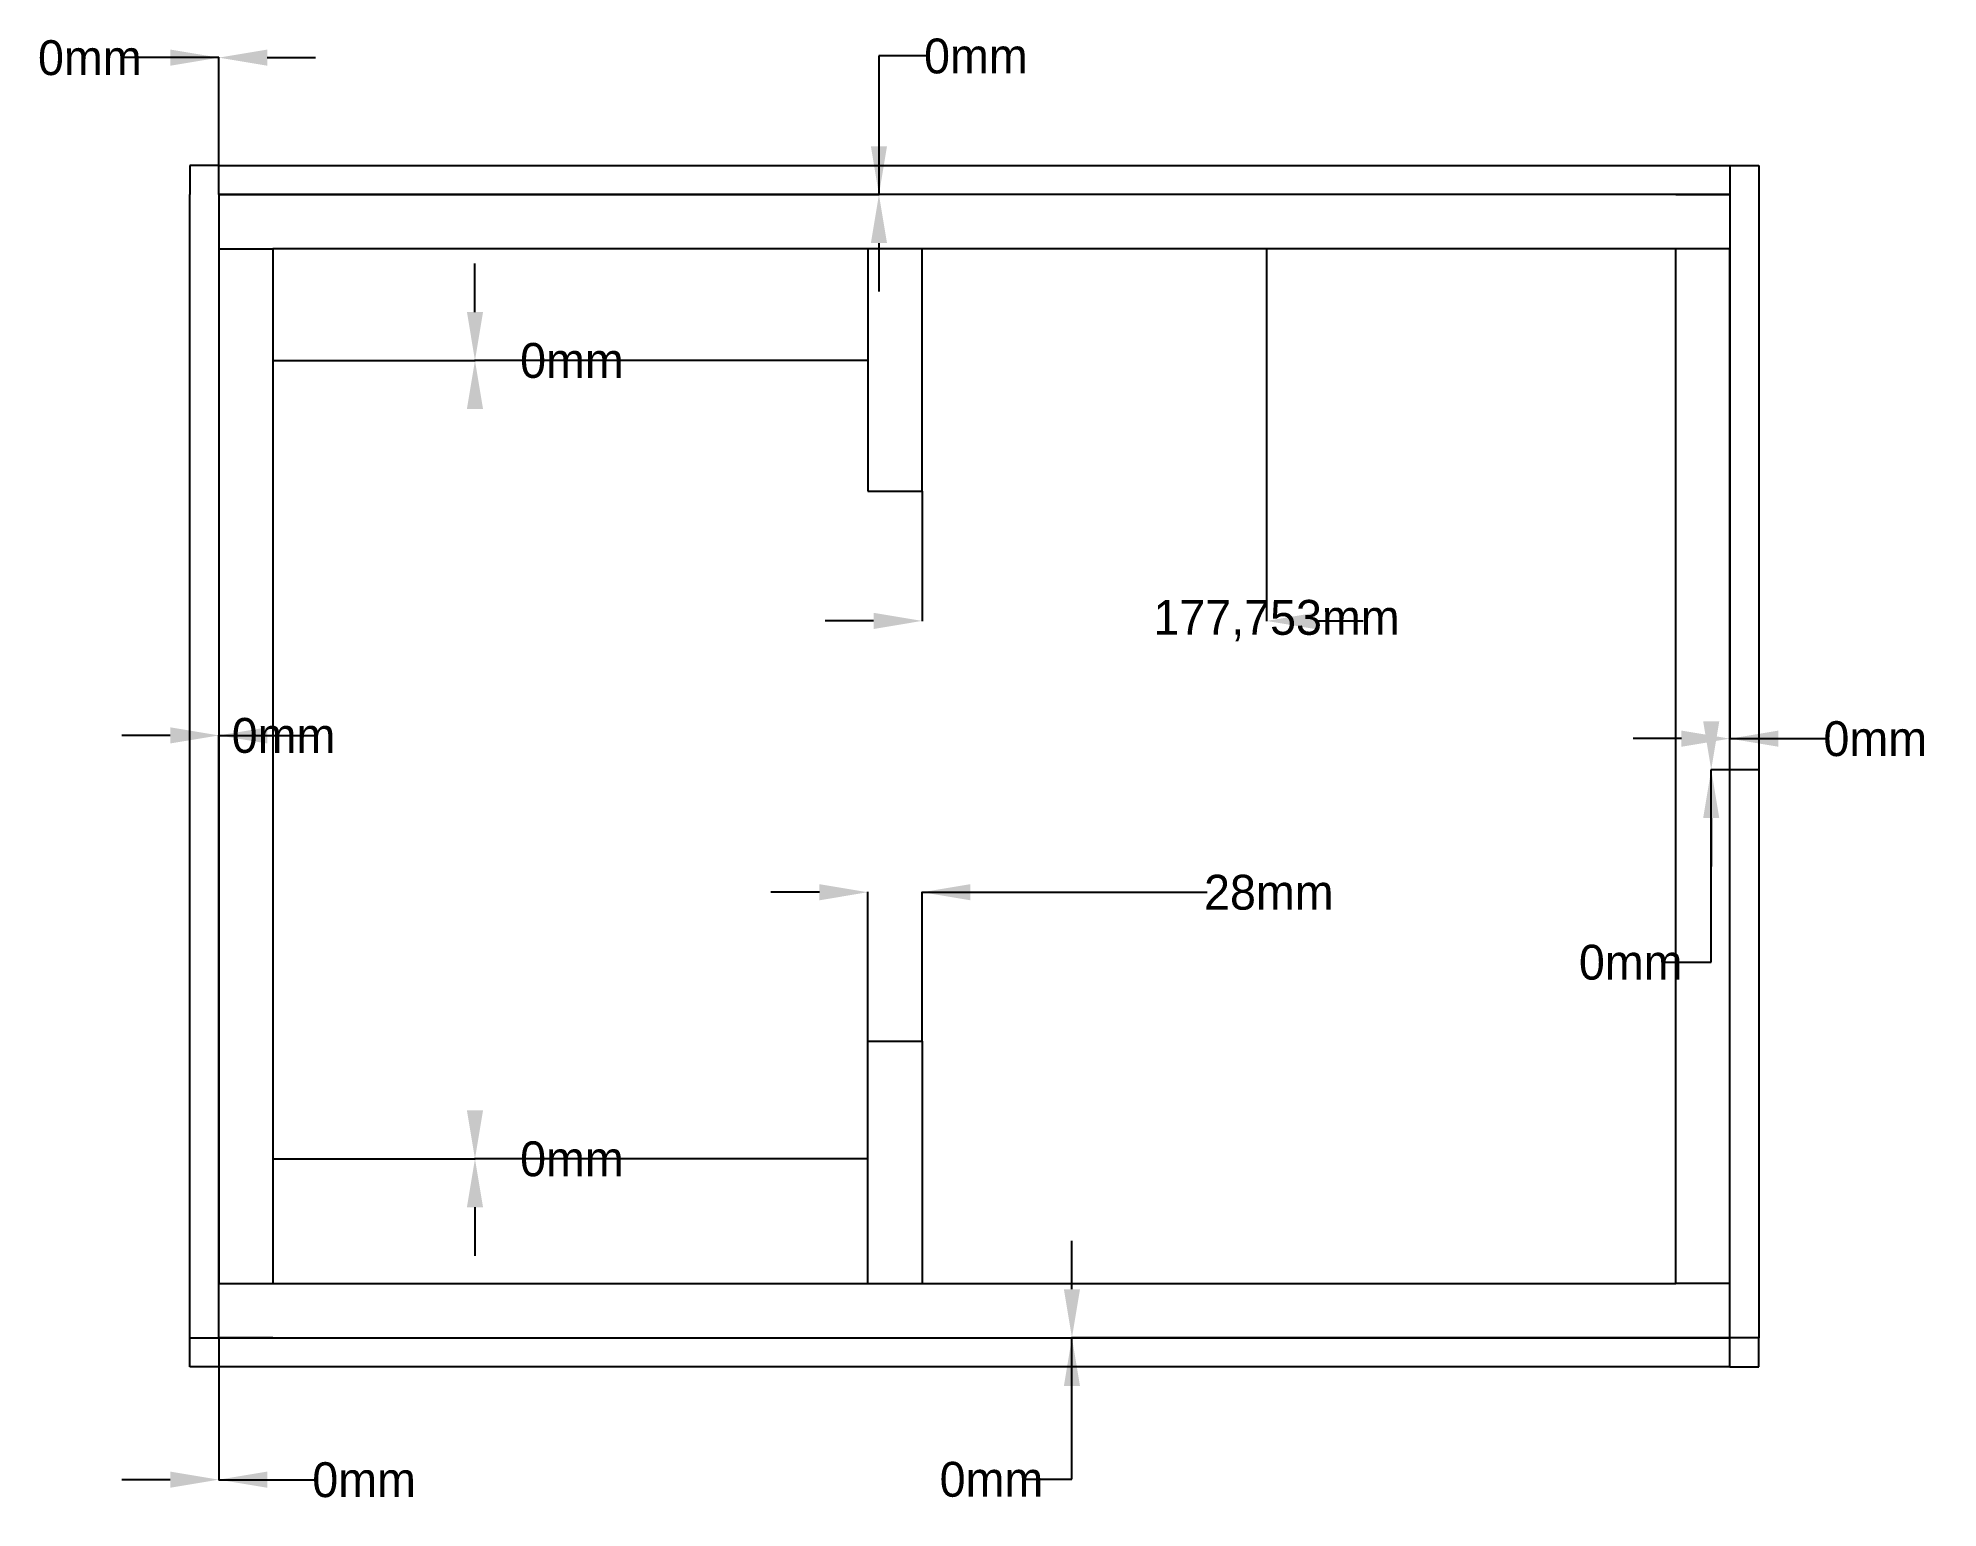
# Model space of a CAD drawing. Extents: x -78 to 902, y -73 to 686.
import ezdxf

# ---------------------------------------------------------------- set-up
doc = ezdxf.new("R2010")
doc.units = 0
doc.layers.get('0').update_dxf_attribs({"linetype": 'CONTINUOUS'})
doc.layers.get('DEFPOINTS').update_dxf_attribs({"linetype": 'CONTINUOUS'})
doc.styles.add('SPACECLAIM_ASME_CB', font='SpaceClaim ASME.ttf')
doc.dimstyles.new('SPACECLAIM_ASME_CB', dxfattribs={"dimtxt": 0.18, "dimasz": 0.18, "dimexe": 0.18, "dimexo": 0.0625, "dimgap": 0.09, "dimtad": 0, "dimtih": 1, "dimtoh": 1, "dimzin": 0, "dimcen": 0.09, "dimazin": 3, "dimtfac": 1, "dimtofl": 0, "dimtmove": 0, "dimatfit": 3})

# ---------------------------------------------------------------- blocks, each defined once
blk = doc.blocks.new('*D1')
at = {"color": 7}
for p, q in [((795, 619.94), (795, 324.03)), ((770, 324.21), (745, 324.21)), ((795, 0.06), (795, 324.39)), ((795, 324.21), (845, 324.21)), ((820, 324.21), (845, 324.21))]:
    blk.add_line(p, q, dxfattribs=at)
for points in [[(770, 320.04), (770, 328.37), (795, 324.21)], [(820, 328.37), (820, 320.04), (795, 324.21)]]:
    blk.add_solid(points, dxfattribs=at)
at = {"layer": 'DEFPOINTS', "color": 0}
for p in [(795, 620), (795, 324.21), (795, 0)]:
    blk.add_point(p, dxfattribs=at)
at = {"color": 7, "linetype": 'CONTINUOUS', "style": 'SPACECLAIM_ASME_CB'}
blk.add_text('0mm', height=18, dxfattribs=at).set_placement((843.29, 315.21))
blk = doc.blocks.new('*D2')
at = {"color": 7}
for p, q in [((15, 675.71), (-35, 675.71)), ((-10, 675.71), (-35, 675.71)), ((15, 605.06), (15, 675.89)), ((15, 620.06), (15, 675.89)), ((40, 675.71), (65, 675.71))]:
    blk.add_line(p, q, dxfattribs=at)
for points in [[(-10, 671.55), (-10, 679.88), (15, 675.71)], [(40, 679.88), (40, 671.55), (15, 675.71)]]:
    blk.add_solid(points, dxfattribs=at)
at = {"layer": 'DEFPOINTS', "color": 0}
for p in [(15, 675.71), (15, 620), (15, 605)]:
    blk.add_point(p, dxfattribs=at)
at = {"color": 7, "linetype": 'CONTINUOUS', "style": 'SPACECLAIM_ASME_CB'}
blk.add_text('0mm', height=18, dxfattribs=at).set_placement((-78.29, 666.71))
blk = doc.blocks.new('*D3')
at = {"color": 7}
for p, q in [((15, 14.94), (15, -58.45)), ((15, -0.06), (15, -58.45)), ((-10, -58.27), (-35, -58.27)), ((15, -58.27), (65, -58.27)), ((40, -58.27), (65, -58.27))]:
    blk.add_line(p, q, dxfattribs=at)
for points in [[(-10, -62.43), (-10, -54.1), (15, -58.27)], [(40, -54.1), (40, -62.43), (15, -58.27)]]:
    blk.add_solid(points, dxfattribs=at)
at = {"layer": 'DEFPOINTS', "color": 0}
for p in [(15, 15), (15, 0), (15, -58.27)]:
    blk.add_point(p, dxfattribs=at)
at = {"color": 7, "linetype": 'CONTINUOUS', "style": 'SPACECLAIM_ASME_CB'}
blk.add_text('0mm', height=18, dxfattribs=at).set_placement((63.29, -67.27))
blk = doc.blocks.new('*D4')
at = {"color": 7}
for p, q in [((809.94, 308.19), (785.16, 308.19)), ((794.94, 308.19), (785.16, 308.19)), ((785.34, 208.83), (785.34, 308.19)), ((785.34, 283.19), (785.34, 258.19)), ((760.34, 208.83), (785.34, 208.83))]:
    blk.add_line(p, q, dxfattribs=at)
for points in [[(781.17, 333.19), (789.5, 333.19), (785.34, 308.19)], [(789.5, 283.19), (781.17, 283.19), (785.34, 308.19)]]:
    blk.add_solid(points, dxfattribs=at)
at = {"layer": 'DEFPOINTS', "color": 0}
for p in [(785.34, 308.19), (795, 308.19), (810, 308.19)]:
    blk.add_point(p, dxfattribs=at)
at = {"color": 7, "linetype": 'CONTINUOUS', "style": 'SPACECLAIM_ASME_CB'}
blk.add_text('0mm', height=18, dxfattribs=at).set_placement((717.05, 199.83))
blk = doc.blocks.new('*D5')
at = {"color": 7}
for p, q in [((555.75, 576.94), (555.75, 384.8)), ((378, 451.94), (378, 384.8)), ((353, 384.98), (328, 384.98)), ((580.75, 384.98), (605.75, 384.98))]:
    blk.add_line(p, q, dxfattribs=at)
for points in [[(353, 380.81), (353, 389.15), (378, 384.98)], [(580.75, 389.15), (580.75, 380.81), (555.75, 384.98)]]:
    blk.add_solid(points, dxfattribs=at)
at = {"layer": 'DEFPOINTS', "color": 0}
for p in [(555.75, 577), (378, 452), (555.75, 384.98)]:
    blk.add_point(p, dxfattribs=at)
at = {"color": 7, "linetype": 'CONTINUOUS', "style": 'SPACECLAIM_ASME_CB'}
blk.add_text('177,753mm', height=18, dxfattribs=at).set_placement((497.41, 377.81))
blk = doc.blocks.new('*D6')
at = {"color": 7}
for p, q in [((325, 244.94), (300, 244.94)), ((350, 43.06), (350, 245.12)), ((378, 168.06), (378, 245.12)), ((378, 244.94), (525.25, 244.94)), ((403, 244.94), (428, 244.94))]:
    blk.add_line(p, q, dxfattribs=at)
for points in [[(325, 240.77), (325, 249.11), (350, 244.94)], [(403, 249.11), (403, 240.77), (378, 244.94)]]:
    blk.add_solid(points, dxfattribs=at)
at = {"layer": 'DEFPOINTS', "color": 0}
for p in [(378, 244.94), (378, 168), (350, 43)]:
    blk.add_point(p, dxfattribs=at)
at = {"color": 7, "linetype": 'CONTINUOUS', "style": 'SPACECLAIM_ASME_CB'}
blk.add_text('28mm', height=18, dxfattribs=at).set_placement((523.56, 235.94))
blk = doc.blocks.new('*D7')
at = {"color": 7}
for p, q in [((455.39, 40), (455.39, 65)), ((0.06, 15), (455.57, 15)), ((809.94, 15), (455.21, 15)), ((455.39, -58.07), (455.39, 15)), ((430.39, -58.07), (455.39, -58.07))]:
    blk.add_line(p, q, dxfattribs=at)
for points in [[(451.22, 40), (459.55, 40), (455.39, 15)], [(459.55, -10), (451.22, -10), (455.39, 15)]]:
    blk.add_solid(points, dxfattribs=at)
at = {"layer": 'DEFPOINTS', "color": 0}
for p in [(0, 15), (455.39, 15), (810, 15)]:
    blk.add_point(p, dxfattribs=at)
at = {"color": 7, "linetype": 'CONTINUOUS', "style": 'SPACECLAIM_ASME_CB'}
blk.add_text('0mm', height=18, dxfattribs=at).set_placement((387.1, -67.07))
blk = doc.blocks.new('*D8')
at = {"color": 7}
for p, q in [((380.76, 676.58), (355.76, 676.58)), ((355.76, 676.58), (355.76, 605)), ((15.06, 605), (355.94, 605)), ((794.94, 605), (355.58, 605)), ((355.76, 580), (355.76, 555))]:
    blk.add_line(p, q, dxfattribs=at)
for points in [[(351.6, 630), (359.93, 630), (355.76, 605)], [(359.93, 580), (351.6, 580), (355.76, 605)]]:
    blk.add_solid(points, dxfattribs=at)
at = {"layer": 'DEFPOINTS', "color": 0}
for p in [(15, 605), (355.76, 605), (795, 605)]:
    blk.add_point(p, dxfattribs=at)
at = {"color": 7, "linetype": 'CONTINUOUS', "style": 'SPACECLAIM_ASME_CB'}
blk.add_text('0mm', height=18, dxfattribs=at).set_placement((379.05, 667.58))
blk = doc.blocks.new('*D9')
at = {"color": 7}
for p, q in [((15, 576.94), (15, 325.7)), ((-10, 325.88), (-35, 325.88)), ((15, 43.06), (15, 326.06)), ((15, 325.88), (65, 325.88)), ((40, 325.88), (65, 325.88))]:
    blk.add_line(p, q, dxfattribs=at)
for points in [[(-10, 321.72), (-10, 330.05), (15, 325.88)], [(40, 330.05), (40, 321.72), (15, 325.88)]]:
    blk.add_solid(points, dxfattribs=at)
at = {"layer": 'DEFPOINTS', "color": 0}
for p in [(15, 577), (15, 325.88), (15, 43)]:
    blk.add_point(p, dxfattribs=at)
at = {"color": 7, "linetype": 'CONTINUOUS', "style": 'SPACECLAIM_ASME_CB'}
blk.add_text('0mm', height=18, dxfattribs=at).set_placement((21.71, 316.88))
blk = doc.blocks.new('*D10')
at = {"color": 7}
for p, q in [((147.26, 544.42), (147.26, 569.42)), ((43.06, 519.42), (147.44, 519.42)), ((349.94, 519.42), (147.08, 519.42)), ((172.26, 519.42), (147.26, 519.42)), ((147.26, 519.42), (147.26, 519.42))]:
    blk.add_line(p, q, dxfattribs=at)
for points in [[(143.1, 544.42), (151.43, 544.42), (147.26, 519.42)], [(151.43, 494.42), (143.1, 494.42), (147.26, 519.42)]]:
    blk.add_solid(points, dxfattribs=at)
at = {"layer": 'DEFPOINTS', "color": 0}
for p in [(43, 519.42), (147.26, 519.42), (350, 519.42)]:
    blk.add_point(p, dxfattribs=at)
at = {"color": 7, "linetype": 'CONTINUOUS', "style": 'SPACECLAIM_ASME_CB'}
blk.add_text('0mm', height=18, dxfattribs=at).set_placement((170.55, 510.42))
blk = doc.blocks.new('*D11')
at = {"color": 7}
for p, q in [((43.06, 107.34), (147.44, 107.34)), ((349.94, 107.34), (147.08, 107.34)), ((172.26, 107.34), (147.26, 107.34)), ((147.26, 107.34), (147.26, 107.34)), ((147.26, 82.34), (147.26, 57.34))]:
    blk.add_line(p, q, dxfattribs=at)
for points in [[(143.1, 132.34), (151.43, 132.34), (147.26, 107.34)], [(151.43, 82.34), (143.1, 82.34), (147.26, 107.34)]]:
    blk.add_solid(points, dxfattribs=at)
at = {"layer": 'DEFPOINTS', "color": 0}
for p in [(43, 107.34), (147.26, 107.34), (350, 107.34)]:
    blk.add_point(p, dxfattribs=at)
at = {"color": 7, "linetype": 'CONTINUOUS', "style": 'SPACECLAIM_ASME_CB'}
blk.add_text('0mm', height=18, dxfattribs=at).set_placement((170.55, 98.34))

msp = doc.modelspace()

# ---------------------------------------------------------------- linework, layer by layer
for p, q in [((0, 620), (0, 605)), ((15, 620), (0, 620)), ((15, 620), (795, 620)), ((795, 620), (810, 620)), ((810, 620), (810, 605)), ((0, 15), (0, 605)), ((810, 605), (810, 15)), ((15, 15), (15, 43)), ((0, 0), (0, 15)), ((810, 0), (810, 15)), ((15, 0), (0, 0)), ((795, 0), (15, 0)), ((795, 0), (810, 0))]:
    msp.add_line(p, q)
at = {"color": 7}
for p, q in [((15, 605), (15, 577)), ((43, 605), (15, 605)), ((767, 605), (43, 605)), ((767, 605), (795, 605)), ((795, 605), (795, 577)), ((15, 577), (15, 43)), ((15, 577), (43, 577)), ((43, 577), (43, 43)), ((350, 577), (43, 577)), ((350, 577), (350, 452)), ((378, 577), (350, 577)), ((378, 452), (378, 577)), ((767, 577), (378, 577)), ((795, 577), (767, 577)), ((767, 43), (767, 577)), ((795, 43), (795, 577)), ((350, 452), (378, 452)), ((350, 43), (350, 168)), ((350, 168), (378, 168)), ((378, 168), (378, 43)), ((15, 43), (43, 43)), ((43, 43), (350, 43)), ((350, 43), (378, 43)), ((378, 43), (767, 43)), ((795, 43), (767, 43)), ((795, 15), (795, 43)), ((43, 15), (15, 15)), ((43, 15), (767, 15)), ((767, 15), (795, 15))]:
    msp.add_line(p, q, dxfattribs=at)

# ---------------------------------------------------------------- dimensions: what is measured, and where the dimension line sits
for base, p1, p2, angle, picture, middle in [((15, 675.71186193), (15, 605), (15, 620), 180, '*D2', (-55.79, 675.71186193)), ((355.763, 605), (795, 605), (15, 605), 270, '*D8', (401.553, 676.5806441618)), ((147.263, 519.4214545266), (43, 519.4214545266), (350, 519.4214545266), 90, '*D10', (193.053, 519.4214545266)), ((555.7528, 384.9784), (378, 452), (555.7528, 577), 180, '*D5', (552.3058, 384.9784)), ((785.3378983858, 308.1888588091), (810, 308.1888588091), (795, 308.1888588091), 270, '*D4', (739.5478983858, 208.8333033091)), ((378, 244.939), (350, 43), (378, 168), 180, '*D6', (552.3516, 244.939)), ((147.263, 107.3352000243), (350, 107.3352000243), (43, 107.3352000243), 270, '*D11', (193.053, 107.3352000243)), ((455.386994983, 15), (0, 15), (810, 15), 90, '*D7', (409.596994983, -58.0673219908))]:
    dim = msp.add_linear_dim(base=base, p1=p1, p2=p2, angle=angle, text='{\\fSpaceClaim ASME CB|b0|i0;<>}', dimstyle='SPACECLAIM_ASME_CB', override={"dimtxt": 18, "dimasz": 25, "dimtad": 0, "dimtih": 1, "dimtoh": 1, "dimdec": 3, "dimlfac": 1, "dimzin": 8, "dimdsep": 44, "dimlunit": 2, "dimpost": 'mm', "dimsah": 1, "dimclrd": 7, "dimclre": 7, "dimclrt": 7, "dimadec": 1, "dimtdec": 3, "dimtix": 1, "dimtzin": 8}, dxfattribs=at)
    dim.commit()
    dim.dimension.update_dxf_attribs({"geometry": picture, "text_midpoint": middle, "dimtype": 160})
for base, p1, p2, picture, middle in [((795, 324.2058929549), (795, 620), (795, 0), '*D1', (865.79, 324.2058929549)), ((15, 325.8823505219), (15, 577), (15, 43), '*D9', (44.21, 325.8823505219)), ((15, -58.2663420354), (15, 15), (15, 0), '*D3', (85.79, -58.2663420354))]:
    dim = msp.add_linear_dim(base=base, p1=p1, p2=p2, text='{\\fSpaceClaim ASME CB|b0|i0;<>}', dimstyle='SPACECLAIM_ASME_CB', override={"dimtxt": 18, "dimasz": 25, "dimtad": 0, "dimtih": 1, "dimtoh": 1, "dimdec": 3, "dimlfac": 1, "dimzin": 8, "dimdsep": 44, "dimlunit": 2, "dimpost": 'mm', "dimsah": 1, "dimclrd": 7, "dimclre": 7, "dimclrt": 7, "dimadec": 1, "dimtdec": 3, "dimtix": 1, "dimtzin": 8}, dxfattribs=at)
    dim.commit()
    dim.dimension.update_dxf_attribs({"geometry": picture, "text_midpoint": middle, "dimtype": 160})

doc.saveas('drawing.dxf')
